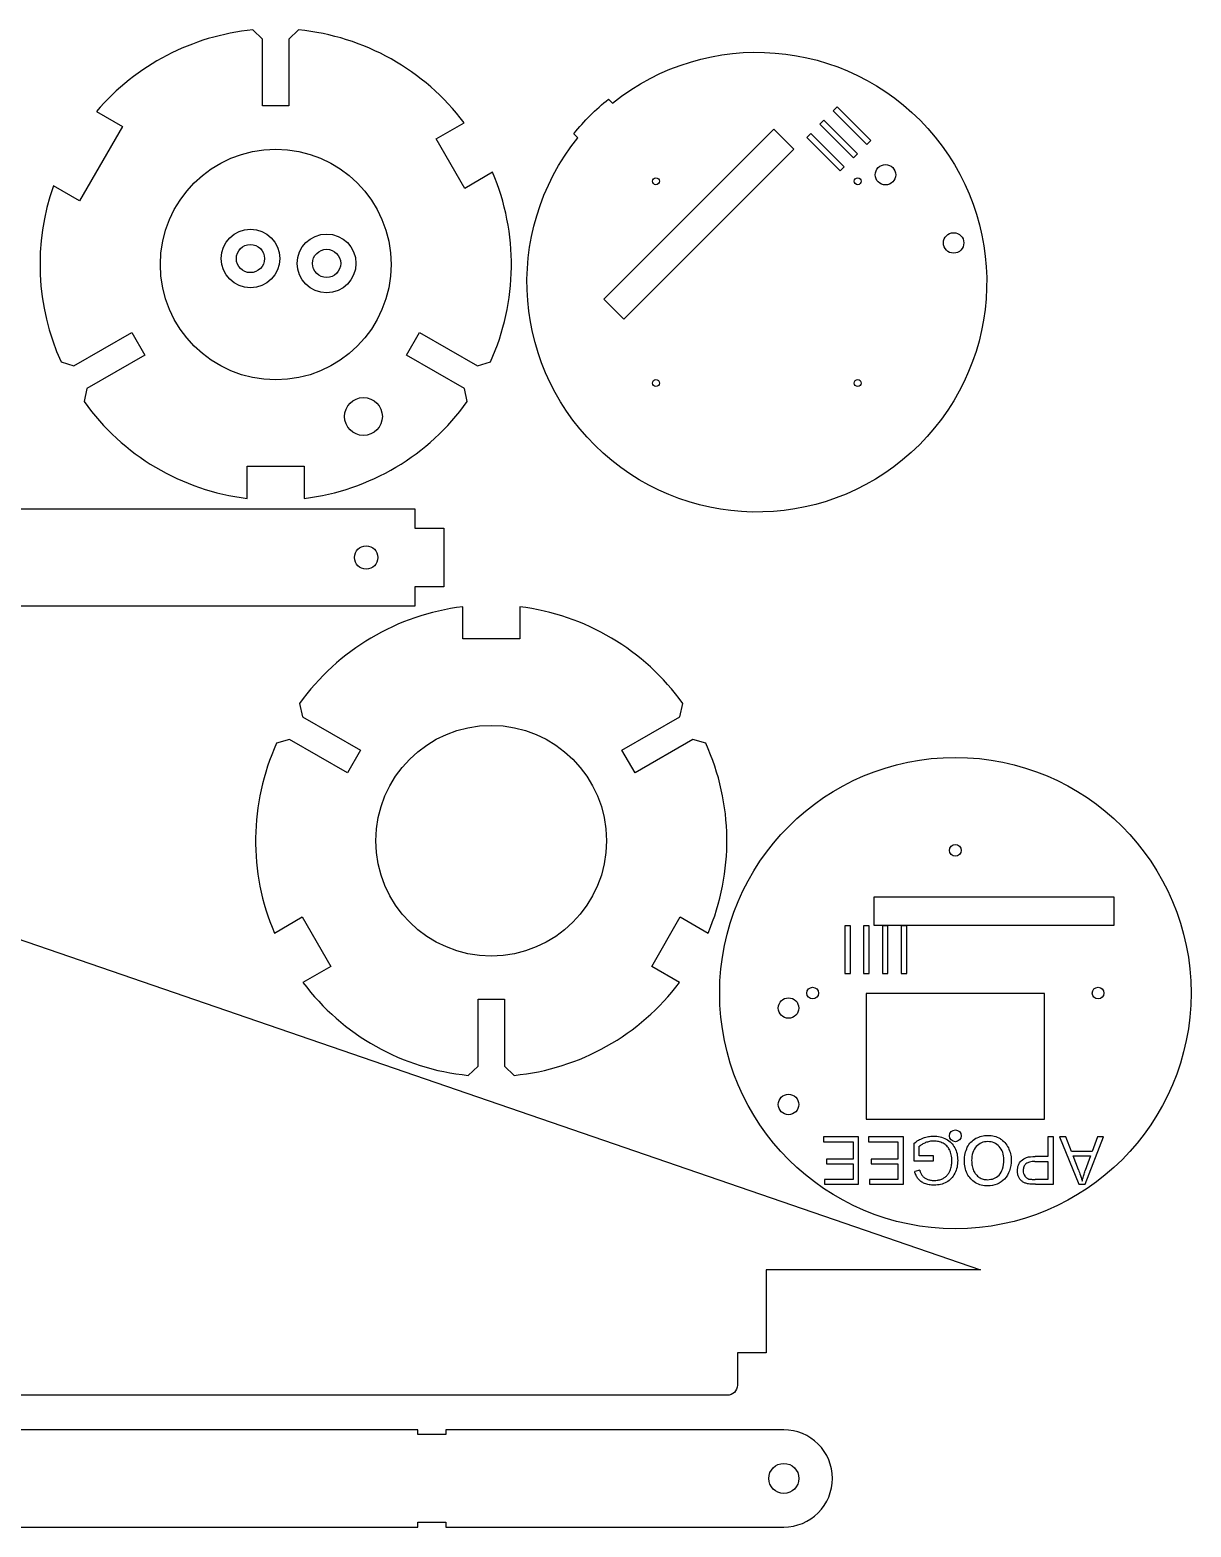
# Model space of a CAD drawing. Extents: x 0 to 221, y -305 to 1.
# Drawn here: x 100.2 to 220.6, y -154.7 to 0.6 of the extents above; entities that cross this region are included whole.
import ezdxf

# ---------------------------------------------------------------- set-up
doc = ezdxf.new("R2010")
doc.units = 0
doc.header["$MEASUREMENT"] = 0
for name, color, linetype in [('CUTOUTS_D_3_0', 5, 'CONTINUOUS'), ('HOLES_DIAM_0_8_D_3_0', 5, 'CONTINUOUS'), ('HOLES_DIAM_1_3_D_3_0', 5, 'CONTINUOUS'), ('HOLES_DIAM_24_0_D_3_0', 5, 'CONTINUOUS'), ('HOLES_DIAM_2_2_D_3_0', 5, 'CONTINUOUS'), ('HOLES_DIAM_2_5_D_3_0', 5, 'CONTINUOUS'), ('HOLES_DIAM_3_0_D_3_0', 5, 'CONTINUOUS'), ('HOLES_DIAM_3_2_D_3_0', 5, 'CONTINUOUS'), ('HOLES_DIAM_4_0_D_3_0', 5, 'CONTINUOUS'), ('INSETS_D_0_1', 3, 'CONTINUOUS'), ('PERIMETER_D_3_0', 5, 'CONTINUOUS')]:
    doc.layers.add(name, color=color, linetype=linetype)

msp = doc.modelspace()

# ---------------------------------------------------------------- linework, layer by layer
at = {"layer": 'CUTOUTS_D_3_0'}
for points in [[(161.78, -29.4), (179.4, -11.78), (177.33, -9.71), (159.71, -27.33)], [(187.69, -89.33), (187.69, -92.25), (212.61, -92.25), (212.61, -89.33)]]:
    msp.add_lwpolyline(points, close=True, dxfattribs=at)
at = {"layer": 'HOLES_DIAM_0_8_D_3_0'}
for centre in [(165.1, -15.1), (186.03, -15.1), (165.1, -36.03), (186.03, -36.03)]:
    msp.add_circle(centre, 0.359, dxfattribs=at)
at = {"layer": 'HOLES_DIAM_1_3_D_3_0'}
for centre in [(196.15, -84.49), (181.35, -99.29), (210.95, -99.29), (196.15, -114.09)]:
    msp.add_circle(centre, 0.61, dxfattribs=at)
at = {"layer": 'HOLES_DIAM_24_0_D_3_0'}
for centre in [(125.67, -23.74), (148.02, -83.49)]:
    msp.add_circle(centre, 11.96, dxfattribs=at)
at = {"layer": 'HOLES_DIAM_2_2_D_3_0'}
for centre in [(188.9, -14.43), (195.97, -21.5), (178.85, -100.84), (178.85, -110.84)]:
    msp.add_circle(centre, 1.06, dxfattribs=at)
at = {"layer": 'HOLES_DIAM_2_5_D_3_0'}
msp.add_circle((135.05, -54.12), 1.21, dxfattribs=at)
at = {"layer": 'HOLES_DIAM_3_0_D_3_0'}
for centre in [(123.05, -23.12), (130.95, -23.62)]:
    msp.add_circle(centre, 1.46, dxfattribs=at)
at = {"layer": 'HOLES_DIAM_3_2_D_3_0'}
msp.add_circle((178.36, -149.62), 1.56, dxfattribs=at)
at = {"layer": 'HOLES_DIAM_4_0_D_3_0'}
msp.add_circle((134.77, -39.5), 1.96, dxfattribs=at)
at = {"layer": 'INSETS_D_0_1'}
for p, q in [((191.85, -114.88), (191.85, -116.67)), ((206.32, -114.2), (205.74, -114.2)), ((205.74, -114.2), (205.74, -116.24)), ((206.32, -119.12), (206.32, -114.2)), ((192.41, -116.17), (192.41, -115.17)), ((193.88, -116.17), (192.41, -116.17)), ((193.88, -116.67), (193.88, -116.17)), ((205.74, -116.24), (204.41, -116.24)), ((208.91, -117.62), (208.37, -116.18)), ((208.37, -116.18), (210.18, -116.18)), ((210.18, -116.18), (209.61, -117.7)), ((191.85, -116.67), (193.88, -116.67)), ((192.45, -117.65), (191.93, -117.79)), ((204.4, -116.75), (205.74, -116.75)), ((205.74, -116.75), (205.74, -118.61)), ((205.74, -118.61), (204.42, -118.61)), ((204.47, -119.12), (206.32, -119.12))]:
    msp.add_line(p, q, dxfattribs=at)
for points in [[(183.89, -7.4), (183.48, -7.81), (186.96, -11.29), (187.37, -10.88)], [(186, -12.25), (182.52, -8.77), (182.11, -9.18), (185.59, -12.66)], [(181.15, -10.14), (180.74, -10.56), (184.21, -14.03), (184.62, -13.62)], [(184.7, -92.33), (184.7, -97.25), (185.28, -97.25), (185.28, -92.33)], [(186.64, -92.33), (186.64, -97.25), (187.22, -97.25), (187.22, -92.33)], [(188.58, -92.33), (188.58, -97.25), (189.16, -97.25), (189.16, -92.33)], [(190.52, -92.33), (190.52, -97.25), (191.1, -97.25), (191.1, -92.33)], [(186.89, -99.33), (186.89, -112.35), (205.41, -112.35), (205.41, -99.33)], [(182.47, -114.2), (182.47, -114.71), (185.54, -114.71), (185.54, -116.5), (182.77, -116.5), (182.77, -117), (185.54, -117), (185.54, -118.61), (182.58, -118.61), (182.58, -119.12), (186.12, -119.12), (186.12, -114.2)], [(187.13, -114.71), (190.2, -114.71), (190.2, -116.5), (187.43, -116.5), (187.43, -117), (190.2, -117), (190.2, -118.61), (187.24, -118.61), (187.24, -119.12), (190.78, -119.12), (190.78, -114.2), (187.13, -114.2)], [(207.61, -114.2), (206.95, -114.2), (208.96, -119.12), (209.62, -119.12), (211.51, -114.2), (210.89, -114.2), (210.34, -115.72), (208.19, -115.72)]]:
    msp.add_lwpolyline(points, close=True, dxfattribs=at)
for points, knots in [([(191.85, -114.88), (192, -114.76), (192.16, -114.65), (192.32, -114.55), (192.48, -114.46), (192.65, -114.39), (192.83, -114.31)], [0.0020206, 0.0020206, 0.0020206, 0.0020206, 0.0601208, 0.0601208, 0.0601208, 0.1165544, 0.1165544, 0.1165544, 0.1165544]), ([(193.06, -114.8), (193.06, -114.8), (193.06, -114.8), (193.06, -114.8), (192.94, -114.86), (192.81, -114.91), (192.7, -114.98), (192.6, -115.03), (192.52, -115.1), (192.43, -115.16), (192.43, -115.17), (192.42, -115.17), (192.41, -115.17)], [-0.00011854, -0.00011854, -0.00011854, -0.00011854, 0, 0, 0, 0.03983716, 0.03983716, 0.03983716, 0.07165152, 0.07165152, 0.07165152, 0.07366358, 0.07366358, 0.07366358, 0.07366358]), ([(192.83, -114.31), (193, -114.26), (193.17, -114.2), (193.35, -114.17), (193.52, -114.14), (193.7, -114.13), (193.88, -114.12)], [0.0001819, 0.0001819, 0.0001819, 0.0001819, 0.0545444, 0.0545444, 0.0545444, 0.1084611, 0.1084611, 0.1084611, 0.1084611]), ([(193.91, -114.63), (193.91, -114.63), (193.91, -114.63), (193.91, -114.63), (193.77, -114.64), (193.62, -114.65), (193.48, -114.68), (193.34, -114.71), (193.2, -114.75), (193.06, -114.8), (193.06, -114.8), (193.06, -114.8), (193.06, -114.8)], [-0.0002117, -0.0002117, -0.0002117, -0.0002117, 0, 0, 0, 0.04266336, 0.04266336, 0.04266336, 0.08591992, 0.08591992, 0.08591992, 0.08603834, 0.08603834, 0.08603834, 0.08603834]), ([(193.88, -114.12), (194.11, -114.13), (194.35, -114.14), (194.57, -114.2), (194.78, -114.25), (194.99, -114.34), (195.2, -114.43)], [0.0001932, 0.0001932, 0.0001932, 0.0001932, 0.0707429, 0.0707429, 0.0707429, 0.1382895, 0.1382895, 0.1382895, 0.1382895]), ([(194.87, -114.86), (194.87, -114.86), (194.87, -114.86), (194.87, -114.86), (194.72, -114.79), (194.56, -114.73), (194.4, -114.69), (194.24, -114.65), (194.08, -114.64), (193.92, -114.63), (193.92, -114.63), (193.92, -114.63), (193.91, -114.63)], [-0.00027598, -0.00027598, -0.00027598, -0.00027598, 0, 0, 0, 0.0482253, 0.0482253, 0.0482253, 0.09662391, 0.09662391, 0.09662391, 0.09683505, 0.09683505, 0.09683505, 0.09683505]), ([(195.56, -115.54), (195.56, -115.54), (195.55, -115.54), (195.55, -115.54), (195.47, -115.4), (195.38, -115.26), (195.27, -115.14), (195.15, -115.03), (195.01, -114.94), (194.87, -114.86), (194.87, -114.86), (194.87, -114.86), (194.87, -114.86)], [-0.00032203, -0.00032203, -0.00032203, -0.00032203, 0, 0, 0, 0.04834609, 0.04834609, 0.04834609, 0.09593842, 0.09593842, 0.09593842, 0.09621226, 0.09621226, 0.09621226, 0.09621226]), ([(195.2, -114.43), (195.38, -114.55), (195.57, -114.66), (195.72, -114.81), (195.86, -114.95), (195.97, -115.14), (196.09, -115.32)], [0.0002785, 0.0002785, 0.0002785, 0.0002785, 0.0654128, 0.0654128, 0.0654128, 0.1301009, 0.1301009, 0.1301009, 0.1301009]), ([(197.39, -115.28), (197.39, -115.28), (197.39, -115.28), (197.39, -115.28), (197.5, -115.09), (197.61, -114.9), (197.77, -114.74), (197.91, -114.59), (198.09, -114.47), (198.27, -114.35), (198.27, -114.35), (198.27, -114.35), (198.27, -114.35)], [-0.0002718, -0.0002718, -0.0002718, -0.0002718, 0, 0, 0, 0.0644742, 0.0644742, 0.0644742, 0.1272754, 0.1272754, 0.1272754, 0.1275572, 0.1275572, 0.1275572, 0.1275572]), ([(198.27, -114.35), (198.27, -114.35), (198.28, -114.35), (198.28, -114.35), (198.47, -114.26), (198.66, -114.17), (198.87, -114.12), (199.08, -114.06), (199.29, -114.05), (199.51, -114.04), (199.51, -114.04), (199.51, -114.04), (199.51, -114.04)], [-0.0002829, -0.0002829, -0.0002829, -0.0002829, 0, 0, 0, 0.0629069, 0.0629069, 0.0629069, 0.1263047, 0.1263047, 0.1263047, 0.1265384, 0.1265384, 0.1265384, 0.1265384]), ([(199.51, -114.69), (199.28, -114.71), (199.04, -114.73), (198.85, -114.81), (198.65, -114.9), (198.48, -115.04), (198.31, -115.2)], [0.0003487, 0.0003487, 0.0003487, 0.0003487, 0.0693396, 0.0693396, 0.0693396, 0.1363968, 0.1363968, 0.1363968, 0.1363968]), ([(199.51, -114.04), (199.51, -114.04), (199.51, -114.04), (199.51, -114.04), (199.74, -114.05), (199.97, -114.06), (200.19, -114.12), (200.4, -114.18), (200.59, -114.28), (200.79, -114.38), (200.79, -114.38), (200.79, -114.38), (200.79, -114.38)], [-0.0002332, -0.0002332, -0.0002332, -0.0002332, 0, 0, 0, 0.0673901, 0.0673901, 0.0673901, 0.1320134, 0.1320134, 0.1320134, 0.1323054, 0.1323054, 0.1323054, 0.1323054]), ([(200.7, -115.19), (200.53, -115.04), (200.36, -114.89), (200.17, -114.81), (199.97, -114.73), (199.74, -114.71), (199.51, -114.69)], [0.0004584, 0.0004584, 0.0004584, 0.0004584, 0.0672529, 0.0672529, 0.0672529, 0.1352983, 0.1352983, 0.1352983, 0.1352983]), ([(200.79, -114.38), (200.79, -114.39), (200.79, -114.39), (200.79, -114.39), (200.97, -114.51), (201.14, -114.64), (201.29, -114.8), (201.43, -114.96), (201.54, -115.14), (201.65, -115.33), (201.65, -115.33), (201.65, -115.33), (201.65, -115.33)], [-0.0002917, -0.0002917, -0.0002917, -0.0002917, 0, 0, 0, 0.0633532, 0.0633532, 0.0633532, 0.126897, 0.126897, 0.126897, 0.1271441, 0.1271441, 0.1271441, 0.1271441]), ([(195.79, -116.68), (195.79, -116.68), (195.79, -116.68), (195.79, -116.68), (195.78, -116.47), (195.78, -116.26), (195.73, -116.06), (195.69, -115.88), (195.62, -115.71), (195.56, -115.55), (195.56, -115.55), (195.56, -115.54), (195.56, -115.54)], [-0.0001461, -0.0001461, -0.0001461, -0.0001461, 0, 0, 0, 0.0616608, 0.0616608, 0.0616608, 0.1150096, 0.1150096, 0.1150096, 0.1153344, 0.1153344, 0.1153344, 0.1153344]), ([(196.09, -115.32), (196.18, -115.53), (196.27, -115.74), (196.32, -115.95), (196.37, -116.17), (196.38, -116.4), (196.39, -116.64)], [0.0002879, 0.0002879, 0.0002879, 0.0002879, 0.0672457, 0.0672457, 0.0672457, 0.1376379, 0.1376379, 0.1376379, 0.1376379]), ([(197.08, -116.66), (197.08, -116.66), (197.08, -116.66), (197.08, -116.65), (197.09, -116.41), (197.1, -116.17), (197.15, -115.93), (197.21, -115.7), (197.3, -115.49), (197.39, -115.28), (197.39, -115.28), (197.39, -115.28), (197.39, -115.28)], [-0.0001788, -0.0001788, -0.0001788, -0.0001788, 0, 0, 0, 0.0724573, 0.0724573, 0.0724573, 0.1405047, 0.1405047, 0.1405047, 0.1407781, 0.1407781, 0.1407781, 0.1407781]), ([(198.31, -115.2), (198.17, -115.4), (198.04, -115.6), (197.96, -115.82), (197.87, -116.08), (197.85, -116.37), (197.84, -116.66)], [0.0004921, 0.0004921, 0.0004921, 0.0004921, 0.0731116, 0.0731116, 0.0731116, 0.1593276, 0.1593276, 0.1593276, 0.1593276]), ([(201.18, -116.59), (201.16, -116.31), (201.15, -116.04), (201.06, -115.79), (200.98, -115.58), (200.84, -115.39), (200.7, -115.19)], [0.0001454, 0.0001454, 0.0001454, 0.0001454, 0.0816981, 0.0816981, 0.0816981, 0.1528177, 0.1528177, 0.1528177, 0.1528177]), ([(201.65, -115.33), (201.65, -115.33), (201.65, -115.33), (201.65, -115.33), (201.73, -115.53), (201.82, -115.74), (201.87, -115.95), (201.92, -116.16), (201.93, -116.38), (201.94, -116.6), (201.94, -116.6), (201.94, -116.6), (201.94, -116.6)], [-0.0002482, -0.0002482, -0.0002482, -0.0002482, 0, 0, 0, 0.0643997, 0.0643997, 0.0643997, 0.1289186, 0.1289186, 0.1289186, 0.1291304, 0.1291304, 0.1291304, 0.1291304]), ([(202.97, -116.67), (203.16, -116.54), (203.34, -116.42), (203.53, -116.34), (203.8, -116.24), (204.1, -116.24), (204.41, -116.24)], [0.0006347, 0.0006347, 0.0006347, 0.0006347, 0.06589, 0.06589, 0.06589, 0.156267, 0.156267, 0.156267, 0.156267]), ([(192.29, -118.56), (192.21, -118.44), (192.14, -118.33), (192.08, -118.2), (192.02, -118.08), (191.97, -117.94), (191.93, -117.79)], [0.00032367, 0.00032367, 0.00032367, 0.00032367, 0.04227555, 0.04227555, 0.04227555, 0.08660203, 0.08660203, 0.08660203, 0.08660203]), ([(192.45, -117.65), (192.48, -117.76), (192.52, -117.86), (192.57, -117.96), (192.61, -118.05), (192.67, -118.14), (192.72, -118.22), (192.73, -118.22), (192.73, -118.23), (192.73, -118.23)], [0.00387121, 0.00387121, 0.00387121, 0.00387121, 0.03636613, 0.03636613, 0.03636613, 0.06649006, 0.06649006, 0.06649006, 0.06682528, 0.06682528, 0.06682528, 0.06682528]), ([(196.09, -117.98), (195.98, -118.18), (195.87, -118.37), (195.72, -118.53), (195.59, -118.67), (195.41, -118.79), (195.23, -118.91)], [0.0002464, 0.0002464, 0.0002464, 0.0002464, 0.0665127, 0.0665127, 0.0665127, 0.1299804, 0.1299804, 0.1299804, 0.1299804]), ([(195.27, -118.21), (195.27, -118.21), (195.27, -118.21), (195.27, -118.21), (195.34, -118.13), (195.4, -118.05), (195.46, -117.97), (195.51, -117.88), (195.55, -117.79), (195.6, -117.7), (195.6, -117.7), (195.6, -117.7), (195.6, -117.7)], [-0.00022242, -0.00022242, -0.00022242, -0.00022242, 0, 0, 0, 0.02971631, 0.02971631, 0.02971631, 0.05887319, 0.05887319, 0.05887319, 0.05908399, 0.05908399, 0.05908399, 0.05908399]), ([(195.6, -117.7), (195.6, -117.7), (195.6, -117.7), (195.6, -117.7), (195.65, -117.54), (195.71, -117.38), (195.74, -117.21), (195.78, -117.04), (195.78, -116.86), (195.79, -116.68), (195.79, -116.68), (195.79, -116.68), (195.79, -116.68)], [-0.0002105, -0.0002105, -0.0002105, -0.0002105, 0, 0, 0, 0.0504234, 0.0504234, 0.0504234, 0.1029091, 0.1029091, 0.1029091, 0.1030557, 0.1030557, 0.1030557, 0.1030557]), ([(196.39, -116.64), (196.38, -116.88), (196.37, -117.11), (196.32, -117.34), (196.27, -117.56), (196.18, -117.77), (196.09, -117.98)], [0.0002003, 0.0002003, 0.0002003, 0.0002003, 0.0709691, 0.0709691, 0.0709691, 0.1402929, 0.1402929, 0.1402929, 0.1402929]), ([(197.37, -118.02), (197.37, -118.02), (197.37, -118.02), (197.37, -118.01), (197.29, -117.81), (197.2, -117.6), (197.15, -117.38), (197.1, -117.14), (197.09, -116.9), (197.08, -116.66), (197.08, -116.66), (197.08, -116.66), (197.08, -116.66)], [-0.0002744, -0.0002744, -0.0002744, -0.0002744, 0, 0, 0, 0.0668201, 0.0668201, 0.0668201, 0.1382623, 0.1382623, 0.1382623, 0.1384413, 0.1384413, 0.1384413, 0.1384413]), ([(197.84, -116.66), (197.85, -116.85), (197.85, -117.04), (197.89, -117.22), (197.92, -117.39), (197.98, -117.55), (198.04, -117.71)], [0.0001551, 0.0001551, 0.0001551, 0.0001551, 0.0574032, 0.0574032, 0.0574032, 0.1089111, 0.1089111, 0.1089111, 0.1089111]), ([(198.04, -117.71), (198.12, -117.85), (198.19, -117.99), (198.29, -118.1), (198.39, -118.21), (198.51, -118.31), (198.63, -118.4)], [0.00026864, 0.00026864, 0.00026864, 0.00026864, 0.04773981, 0.04773981, 0.04773981, 0.09362092, 0.09362092, 0.09362092, 0.09362092]), ([(200.68, -118.17), (200.83, -117.97), (200.97, -117.76), (201.05, -117.54), (201.16, -117.25), (201.17, -116.92), (201.18, -116.59)], [0.0005655, 0.0005655, 0.0005655, 0.0005655, 0.0747842, 0.0747842, 0.0747842, 0.1721989, 0.1721989, 0.1721989, 0.1721989]), ([(201.94, -116.6), (201.94, -116.6), (201.94, -116.6), (201.94, -116.6), (201.92, -116.98), (201.9, -117.37), (201.77, -117.72), (201.66, -118.03), (201.46, -118.3), (201.26, -118.57), (201.26, -118.57), (201.26, -118.57), (201.26, -118.58)], [-0.0002083, -0.0002083, -0.0002083, -0.0002083, 0, 0, 0, 0.112225, 0.112225, 0.112225, 0.2100019, 0.2100019, 0.2100019, 0.2104888, 0.2104888, 0.2104888, 0.2104888]), ([(202.58, -117.72), (202.6, -117.52), (202.61, -117.32), (202.68, -117.14), (202.74, -116.98), (202.86, -116.82), (202.97, -116.67)], [0.0002491, 0.0002491, 0.0002491, 0.0002491, 0.0597442, 0.0597442, 0.0597442, 0.1168557, 0.1168557, 0.1168557, 0.1168557]), ([(202.73, -118.38), (202.68, -118.28), (202.64, -118.17), (202.62, -118.06), (202.59, -117.95), (202.59, -117.84), (202.58, -117.72)], [0.00022298, 0.00022298, 0.00022298, 0.00022298, 0.03450337, 0.03450337, 0.03450337, 0.07009321, 0.07009321, 0.07009321, 0.07009321]), ([(203.47, -116.99), (203.46, -117), (203.46, -117), (203.46, -117), (203.38, -117.09), (203.3, -117.18), (203.25, -117.3), (203.2, -117.42), (203.19, -117.56), (203.18, -117.69), (203.18, -117.7), (203.18, -117.7), (203.18, -117.7)], [-0.00065465, -0.00065465, -0.00065465, -0.00065465, 0, 0, 0, 0.03512896, 0.03512896, 0.03512896, 0.07416945, 0.07416945, 0.07416945, 0.07440699, 0.07440699, 0.07440699, 0.07440699]), ([(203.18, -117.7), (203.18, -117.7), (203.18, -117.7), (203.18, -117.7), (203.19, -117.8), (203.19, -117.9), (203.22, -118), (203.25, -118.09), (203.3, -118.17), (203.35, -118.25), (203.35, -118.26), (203.35, -118.26), (203.35, -118.26)], [-0.0002411, -0.0002411, -0.0002411, -0.0002411, 0, 0, 0, 0.02938704, 0.02938704, 0.02938704, 0.05671111, 0.05671111, 0.05671111, 0.05705442, 0.05705442, 0.05705442, 0.05705442]), ([(204.4, -116.75), (204.4, -116.75), (204.4, -116.75), (204.4, -116.75), (204.21, -116.75), (204.02, -116.75), (203.84, -116.81), (203.71, -116.85), (203.59, -116.92), (203.47, -116.99), (203.47, -116.99), (203.47, -116.99), (203.47, -116.99)], [-0.00002254, -0.00002254, -0.00002254, -0.00002254, 0, 0, 0, 0.05515001, 0.05515001, 0.05515001, 0.09557053, 0.09557053, 0.09557053, 0.09623293, 0.09623293, 0.09623293, 0.09623293]), ([(208.91, -117.62), (208.98, -117.81), (209.05, -118), (209.12, -118.19), (209.17, -118.34), (209.22, -118.5), (209.26, -118.65), (209.28, -118.7), (209.29, -118.75), (209.31, -118.8)], [0, 0, 0, 0, 0.0611192, 0.0611192, 0.0611192, 0.1096047, 0.1096047, 0.1096047, 0.1249839, 0.1249839, 0.1249839, 0.1249839]), ([(209.31, -118.8), (209.32, -118.75), (209.33, -118.7), (209.34, -118.65), (209.38, -118.49), (209.41, -118.33), (209.46, -118.17), (209.5, -118.01), (209.56, -117.85), (209.61, -117.7)], [-0.0153681, -0.0153681, -0.0153681, -0.0153681, 0, 0, 0, 0.0492826, 0.0492826, 0.0492826, 0.0992509, 0.0992509, 0.0992509, 0.0992509]), ([(192.96, -119.04), (192.83, -118.97), (192.69, -118.91), (192.58, -118.83), (192.48, -118.75), (192.39, -118.66), (192.29, -118.56)], [0.00020878, 0.00020878, 0.00020878, 0.00020878, 0.04438621, 0.04438621, 0.04438621, 0.08477884, 0.08477884, 0.08477884, 0.08477884]), ([(192.73, -118.23), (192.73, -118.23), (192.73, -118.23), (192.73, -118.23), (192.79, -118.3), (192.86, -118.37), (192.94, -118.43), (193.02, -118.5), (193.12, -118.54), (193.22, -118.59), (193.22, -118.59), (193.22, -118.59), (193.22, -118.59)], [-0.00033344, -0.00033344, -0.00033344, -0.00033344, 0, 0, 0, 0.02825054, 0.02825054, 0.02825054, 0.05968395, 0.05968395, 0.05968395, 0.05988613, 0.05988613, 0.05988613, 0.05988613]), ([(193.93, -119.21), (193.76, -119.2), (193.58, -119.2), (193.42, -119.17), (193.27, -119.14), (193.12, -119.09), (192.96, -119.04)], [0.00016372, 0.00016372, 0.00016372, 0.00016372, 0.051815, 0.051815, 0.051815, 0.09986521, 0.09986521, 0.09986521, 0.09986521]), ([(193.22, -118.59), (193.22, -118.59), (193.22, -118.59), (193.22, -118.59), (193.33, -118.63), (193.44, -118.67), (193.56, -118.69), (193.68, -118.71), (193.8, -118.72), (193.92, -118.72), (193.92, -118.72), (193.92, -118.72), (193.92, -118.72)], [-0.00020321, -0.00020321, -0.00020321, -0.00020321, 0, 0, 0, 0.03419116, 0.03419116, 0.03419116, 0.07049274, 0.07049274, 0.07049274, 0.07063171, 0.07063171, 0.07063171, 0.07063171]), ([(193.92, -118.72), (193.93, -118.72), (193.93, -118.72), (193.93, -118.72), (194.07, -118.72), (194.21, -118.71), (194.36, -118.69), (194.48, -118.66), (194.6, -118.62), (194.72, -118.58), (194.72, -118.58), (194.72, -118.58), (194.72, -118.58)], [-0.00013898, -0.00013898, -0.00013898, -0.00013898, 0, 0, 0, 0.04243263, 0.04243263, 0.04243263, 0.08004052, 0.08004052, 0.08004052, 0.08026057, 0.08026057, 0.08026057, 0.08026057]), ([(195.23, -118.91), (195.03, -119), (194.83, -119.08), (194.62, -119.13), (194.4, -119.19), (194.17, -119.2), (193.93, -119.21)], [0.0003257, 0.0003257, 0.0003257, 0.0003257, 0.0658058, 0.0658058, 0.0658058, 0.1364046, 0.1364046, 0.1364046, 0.1364046]), ([(194.72, -118.58), (194.73, -118.58), (194.73, -118.58), (194.73, -118.58), (194.83, -118.53), (194.94, -118.48), (195.03, -118.42), (195.12, -118.36), (195.2, -118.28), (195.27, -118.21), (195.27, -118.21), (195.27, -118.21), (195.27, -118.21)], [-0.00021952, -0.00021952, -0.00021952, -0.00021952, 0, 0, 0, 0.0338932, 0.0338932, 0.0338932, 0.06496365, 0.06496365, 0.06496365, 0.06518548, 0.06518548, 0.06518548, 0.06518548]), ([(198.24, -118.96), (198.23, -118.96), (198.23, -118.96), (198.23, -118.95), (198.06, -118.83), (197.88, -118.71), (197.74, -118.55), (197.59, -118.39), (197.48, -118.21), (197.37, -118.02), (197.37, -118.02), (197.37, -118.02), (197.37, -118.02)], [-0.0002905, -0.0002905, -0.0002905, -0.0002905, 0, 0, 0, 0.0629937, 0.0629937, 0.0629937, 0.1266461, 0.1266461, 0.1266461, 0.126919, 0.126919, 0.126919, 0.126919]), ([(199.51, -119.29), (199.5, -119.29), (199.5, -119.29), (199.5, -119.29), (199.28, -119.28), (199.05, -119.27), (198.84, -119.21), (198.63, -119.15), (198.43, -119.05), (198.24, -118.96), (198.24, -118.96), (198.24, -118.96), (198.24, -118.96)], [-0.000273, -0.000273, -0.000273, -0.000273, 0, 0, 0, 0.066343, 0.066343, 0.066343, 0.1303519, 0.1303519, 0.1303519, 0.130643, 0.130643, 0.130643, 0.130643]), ([(198.63, -118.4), (198.77, -118.47), (198.9, -118.54), (199.04, -118.58), (199.19, -118.62), (199.34, -118.63), (199.5, -118.64)], [0.00030595, 0.00030595, 0.00030595, 0.00030595, 0.04616594, 0.04616594, 0.04616594, 0.09330553, 0.09330553, 0.09330553, 0.09330553]), ([(199.5, -118.64), (199.73, -118.62), (199.95, -118.6), (200.14, -118.52), (200.33, -118.45), (200.51, -118.31), (200.68, -118.17)], [0.0002972, 0.0002972, 0.0002972, 0.0002972, 0.0664607, 0.0664607, 0.0664607, 0.1321991, 0.1321991, 0.1321991, 0.1321991]), ([(201.26, -118.58), (201.26, -118.58), (201.26, -118.58), (201.26, -118.58), (201.01, -118.78), (200.77, -118.99), (200.48, -119.11), (200.18, -119.24), (199.84, -119.27), (199.51, -119.29), (199.51, -119.29), (199.51, -119.29), (199.51, -119.29)], [-0.0004845, -0.0004845, -0.0004845, -0.0004845, 0, 0, 0, 0.0930215, 0.0930215, 0.0930215, 0.1906322, 0.1906322, 0.1906322, 0.1909009, 0.1909009, 0.1909009, 0.1909009]), ([(203.12, -118.85), (203.04, -118.78), (202.96, -118.72), (202.9, -118.65), (202.83, -118.57), (202.78, -118.48), (202.73, -118.38)], [0.00030758, 0.00030758, 0.00030758, 0.00030758, 0.03053412, 0.03053412, 0.03053412, 0.06303599, 0.06303599, 0.06303599, 0.06303599]), ([(203.72, -119.08), (203.6, -119.05), (203.49, -119.03), (203.39, -118.99), (203.29, -118.95), (203.21, -118.9), (203.12, -118.85)], [0.00014353, 0.00014353, 0.00014353, 0.00014353, 0.03500373, 0.03500373, 0.03500373, 0.06610041, 0.06610041, 0.06610041, 0.06610041]), ([(203.35, -118.26), (203.35, -118.26), (203.35, -118.26), (203.35, -118.26), (203.41, -118.33), (203.47, -118.4), (203.54, -118.45), (203.62, -118.51), (203.7, -118.54), (203.78, -118.57), (203.79, -118.57), (203.79, -118.57), (203.79, -118.57)], [-0.00034179, -0.00034179, -0.00034179, -0.00034179, 0, 0, 0, 0.02610677, 0.02610677, 0.02610677, 0.05194993, 0.05194993, 0.05194993, 0.05233559, 0.05233559, 0.05233559, 0.05233559]), ([(204.47, -119.12), (204.32, -119.12), (204.18, -119.12), (204.03, -119.11), (203.93, -119.1), (203.82, -119.09), (203.72, -119.08)], [0, 0, 0, 0, 0.04392822, 0.04392822, 0.04392822, 0.0761278, 0.0761278, 0.0761278, 0.0761278]), ([(203.79, -118.57), (203.79, -118.57), (203.79, -118.57), (203.79, -118.57), (203.87, -118.58), (203.95, -118.59), (204.03, -118.6), (204.16, -118.62), (204.29, -118.61), (204.42, -118.61)], [-0.0003924, -0.0003924, -0.0003924, -0.0003924, 0, 0, 0, 0.02402058, 0.02402058, 0.02402058, 0.06198013, 0.06198013, 0.06198013, 0.06198013])]:
    msp.add_open_spline(points, degree=3, knots=knots, dxfattribs=at)
at = {"layer": 'PERIMETER_D_3_0'}
for points in [[(127.03, -7.3), (124.31, -7.3), (124.31, -0.36), (123.29, 0.59, 0.19389), (107.09, -7.86), (109.78, -9.41), (105.32, -17.14), (102.63, -15.58, 0.19389), (103.41, -33.84), (104.74, -34.25), (110.75, -30.78), (112.11, -33.13), (106.1, -36.6), (105.8, -37.96, 0.21005), (122.71, -48), (122.71, -44.66), (128.63, -44.66), (128.63, -48, 0.21005), (145.54, -37.96), (145.23, -36.6), (139.23, -33.13), (140.59, -30.78), (146.59, -34.25), (147.93, -33.84, 0.21005), (148.16, -14.17), (145.27, -15.84), (142.31, -10.71), (145.2, -9.04, 0.21005), (128.05, 0.59), (127.03, -0.36)], [(192.42, -42.42), (192.42, -42.43, -0.947894), (157.01, -10.6), (156.58, -10.17, -0.052114), (160.18, -6.58), (160.6, -7.01, -0.947993)], [(125.76, -73.39, 0.21005), (125.53, -93.06), (128.42, -91.39), (131.38, -96.52), (128.49, -98.18, 0.21005), (145.63, -107.82), (146.66, -106.87), (146.66, -99.93), (149.38, -99.93), (149.38, -106.87), (150.4, -107.82, 0.21005), (167.55, -98.18), (164.66, -96.52), (167.62, -91.39), (170.51, -93.06, 0.21005), (170.27, -73.39), (168.94, -72.98), (162.93, -76.45), (161.57, -74.09), (167.58, -70.63), (167.89, -69.27, 0.21005), (150.98, -59.23), (150.98, -62.57), (145.06, -62.57), (145.06, -59.23, 0.21005), (128.14, -69.27), (128.45, -70.63), (134.46, -74.09), (133.1, -76.45), (127.09, -72.98)], [(0.93, -77.16), (51, -77.16), (198.74, -128), (176.54, -128), (176.54, -136.6), (173.54, -136.6), (173.54, -139.96, -0.414214), (172.5, -141), (87.5, -141, -0.414214), (86.46, -139.96), (86.46, -136.6), (83.54, -136.6), (83.54, -139.96, -0.414214), (82.5, -141), (37.5, -141, -0.414214), (36.46, -139.96), (36.46, -136.6), (34.5, -136.6, -0.414214), (33.46, -135.56), (33.46, -128), (21.47, -128)]]:
    msp.add_lwpolyline(points, format="xyb", close=True, dxfattribs=at)
msp.add_lwpolyline([(93.01, -49.08), (140.09, -49.08), (140.09, -51.08), (143.09, -51.08), (143.09, -57.16), (140.09, -57.16), (140.09, -59.16), (93.01, -59.16), (93.01, -57.16), (90.09, -57.16), (90.09, -59.16), (60.05, -59.16), (3.01, -59.16), (3.01, -57.16), (0.01, -57.16), (0.01, -51.08), (3.01, -51.08), (3.01, -49.08), (90.09, -49.08), (90.09, -51.08), (93.01, -51.08)], close=True, dxfattribs=at)
msp.add_lwpolyline([(83.36, -154.66), (140.4, -154.66), (140.4, -154.16), (143.32, -154.16), (143.32, -154.66), (178.36, -154.66, 0.414214), (183.4, -149.62, 0.414214), (178.36, -144.58), (143.32, -144.58), (143.32, -145.08), (140.4, -145.08), (140.4, -144.58), (53.32, -144.58)], format="xyb", dxfattribs=at)
for centre, radius in [((123.05, -23.12), 3.04), ((130.95, -23.62), 3.04), ((196.15, -99.29), 24.44)]:
    msp.add_circle(centre, radius, dxfattribs=at)

doc.saveas('drawing.dxf')
